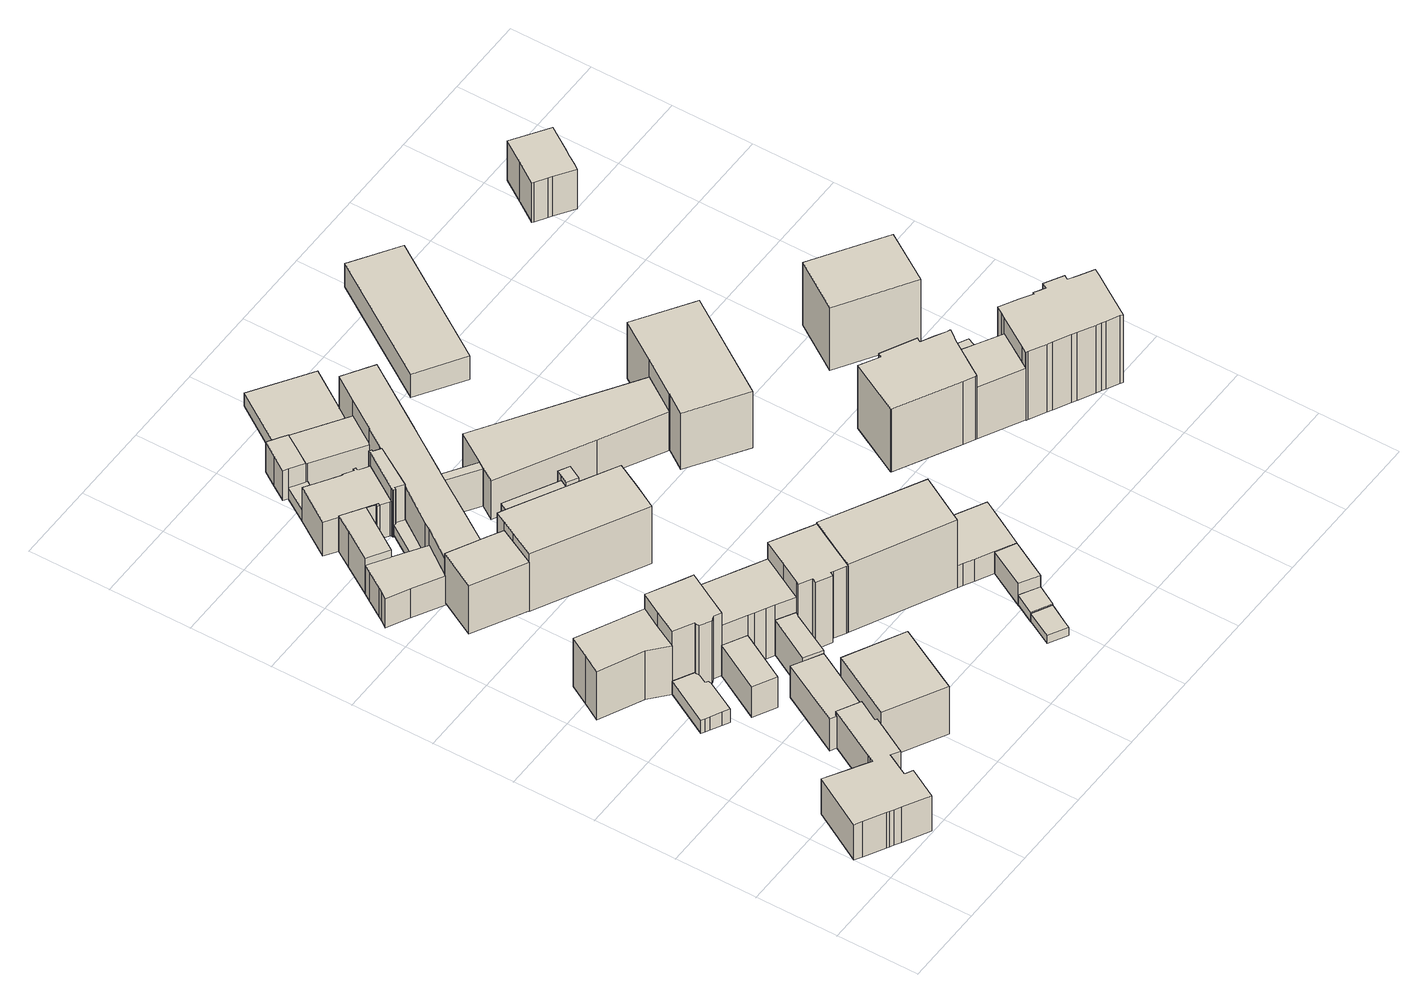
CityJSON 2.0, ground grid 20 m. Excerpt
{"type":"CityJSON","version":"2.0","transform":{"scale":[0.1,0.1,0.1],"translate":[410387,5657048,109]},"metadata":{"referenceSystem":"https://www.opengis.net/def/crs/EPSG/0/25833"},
"CityObjects":{
"building1":{"type":"Building","attributes":{"Dachtyp_tdc":"tdcPolyFlatRoof","Gemeindeschluessel":14612000,"Dachneigung":0,"QualitaetDacherkennung":68,"Geometrietyp2DReferenz":"3000","measuredHeight":10.46,"function":"31001_9998","roofType":"1000"},"geometry":[{"type":"Solid","lod":"1","boundaries":[[[[0,1,2,3,4,5,6,7,8,9,10,11,12,13,14,15,16,17,18,19,20,21]],[[22,23,24,25,26,27,28,29,30,31,32,33,34,35,36,37,38,39,40,41,42,43]],[[21,23,22,0]],[[20,24,23,21]],[[19,25,24,20]],[[18,26,25,19]],[[17,27,26,18]],[[16,28,27,17]],[[15,29,28,16]],[[14,30,29,15]],[[13,31,30,14]],[[12,32,31,13]],[[11,33,32,12]],[[10,34,33,11]],[[9,35,34,10]],[[8,36,35,9]],[[7,37,36,8]],[[6,38,37,7]],[[5,39,38,6]],[[4,40,39,5]],[[3,41,40,4]],[[2,42,41,3]],[[1,43,42,2]],[[0,22,43,1]]]]}]},
"building2":{"type":"Building","attributes":{"Dachtyp_tdc":"tdcPolyFlatRoof","Gemeindeschluessel":14612000,"Dachneigung":4.69,"QualitaetDacherkennung":70,"Geometrietyp2DReferenz":"3000","measuredHeight":4.16,"function":"31001_9998","roofType":"2100"},"geometry":[{"type":"Solid","lod":"1","boundaries":[[[[44,45,46,47,48,49,50,51,52,53,54,55]],[[56,57,58,59,60,61,62,63,64,65,66,67]],[[55,57,56,44]],[[54,58,57,55]],[[53,59,58,54]],[[52,60,59,53]],[[51,61,60,52]],[[50,62,61,51]],[[49,63,62,50]],[[48,64,63,49]],[[47,65,64,48]],[[46,66,65,47]],[[45,67,66,46]],[[44,56,67,45]]]]}]},
"building3":{"type":"Building","attributes":{"Dachtyp_tdc":"tdcGableRoof","Gemeindeschluessel":14612000,"Dachneigung":39.99,"QualitaetDacherkennung":54,"Geometrietyp2DReferenz":"3000","measuredHeight":17.16,"function":"31001_9998","roofType":"3100"},"geometry":[{"type":"Solid","lod":"1","boundaries":[[[[68,69,70,71,72,73,74]],[[75,76,77,78,79,61,80]],[[74,76,75,68]],[[73,77,76,74]],[[72,78,77,73]],[[71,79,78,72]],[[70,61,79,71]],[[69,80,61,70]],[[68,75,80,69]]]]}]},
"building4":{"type":"Building","attributes":{"Dachtyp_tdc":"tdcPolyFlatRoof","Gemeindeschluessel":14612000,"Dachneigung":33.3,"QualitaetDacherkennung":40,"Geometrietyp2DReferenz":"3000","measuredHeight":11.02,"function":"31001_9998","roofType":"2100"},"geometry":[{"type":"Solid","lod":"1","boundaries":[[[[81,82,83,84]],[[85,86,87,88]],[[84,86,85,81]],[[83,87,86,84]],[[82,88,87,83]],[[81,85,88,82]]]]}]},
"building5":{"type":"Building","attributes":{"Gemeindeschluessel":14612000,"Geometrietyp2DReferenz":"3000","function":"31001_9998","roofType":"9999"},"children":["building5-1","building5-2"]},
"building5-1":{"type":"BuildingPart","attributes":{"Dachtyp_tdc":"tdcPolyFlatRoof","Dachneigung":0,"QualitaetDacherkennung":0,"Geometrietyp2DReferenz":"3000","measuredHeight":3.31,"roofType":"9999"},"parents":["building5"],"geometry":[{"type":"Solid","lod":"1","boundaries":[[[[89,90,91,92,93]],[[43,42,94,95,22]],[[93,42,43,89]],[[92,94,42,93]],[[91,95,94,92]],[[90,22,95,91]],[[89,43,22,90]]]]}]},
"building5-2":{"type":"BuildingPart","attributes":{"Dachtyp_tdc":"tdcFreeFormRoof","Dachneigung":27.54,"QualitaetDacherkennung":6,"Geometrietyp2DReferenz":"3000","measuredHeight":16.17,"roofType":"5000"},"parents":["building5"],"geometry":[{"type":"Solid","lod":"1","boundaries":[[[[96,97,98,99]],[[100,101,23,95]],[[99,101,100,96]],[[98,23,101,99]],[[97,95,23,98]],[[96,100,95,97]]]]}]},
"building6":{"type":"Building","attributes":{"Gemeindeschluessel":14612000,"Geometrietyp2DReferenz":"3000","function":"31001_9998","roofType":"9999"},"children":["building6-1","building6-2"]},
"building6-1":{"type":"BuildingPart","attributes":{"Dachtyp_tdc":"tdcPolyFlatRoof","Dachneigung":12.05,"QualitaetDacherkennung":75,"Geometrietyp2DReferenz":"3000","measuredHeight":10.23,"roofType":"2100"},"parents":["building6"],"geometry":[{"type":"Solid","lod":"1","boundaries":[[[[102,103,104,105,106,107,108,109,110,111]],[[112,113,114,94,115,42,41,40,116,117]],[[111,113,112,102]],[[110,114,113,111]],[[109,94,114,110]],[[108,115,94,109]],[[107,42,115,108]],[[106,41,42,107]],[[105,40,41,106]],[[104,116,40,105]],[[103,117,116,104]],[[102,112,117,103]]]]}]},
"building6-2":{"type":"BuildingPart","attributes":{"Dachtyp_tdc":"tdcPolyFlatRoof","Dachneigung":38.61,"QualitaetDacherkennung":73,"Geometrietyp2DReferenz":"3000","measuredHeight":12.42,"roofType":"2100"},"parents":["building6"],"geometry":[{"type":"Solid","lod":"1","boundaries":[[[[118,119,120,121,122]],[[123,124,113,112,125]],[[122,124,123,118]],[[121,113,124,122]],[[120,112,113,121]],[[119,125,112,120]],[[118,123,125,119]]]]}]},
"building7":{"type":"Building","attributes":{"Dachtyp_tdc":"tdcGableRoof","Gemeindeschluessel":14612000,"Dachneigung":38.8,"QualitaetDacherkennung":73,"Geometrietyp2DReferenz":"3000","measuredHeight":21.58,"function":"31001_9998","roofType":"3100"},"geometry":[{"type":"Solid","lod":"1","boundaries":[[[[126,127,128,129,130,131,132,133,134,135,136,137,138]],[[139,140,64,63,62,61,141,78,142,143,144,145,146]],[[138,140,139,126]],[[137,64,140,138]],[[136,63,64,137]],[[135,62,63,136]],[[134,61,62,135]],[[133,141,61,134]],[[132,78,141,133]],[[131,142,78,132]],[[130,143,142,131]],[[129,144,143,130]],[[128,145,144,129]],[[127,146,145,128]],[[126,139,146,127]]]]}]},
"building8":{"type":"Building","attributes":{"Dachtyp_tdc":"tdcFreeFormRoof","Gemeindeschluessel":14612000,"Dachneigung":34.93,"QualitaetDacherkennung":62,"Geometrietyp2DReferenz":"3000","measuredHeight":16.24,"function":"31001_9998","roofType":"5000"},"geometry":[{"type":"Solid","lod":"1","boundaries":[[[[147,148,149,150,151,152]],[[153,154,155,156,157,158]],[[152,154,153,147]],[[151,155,154,152]],[[150,156,155,151]],[[149,157,156,150]],[[148,158,157,149]],[[147,153,158,148]]]]}]},
"building9":{"type":"Building","attributes":{"Dachtyp_tdc":"tdcFreeFormRoof","Gemeindeschluessel":14612000,"Dachneigung":43,"QualitaetDacherkennung":64,"Geometrietyp2DReferenz":"3000","measuredHeight":17.86,"function":"31001_9998","roofType":"5000"},"geometry":[{"type":"Solid","lod":"1","boundaries":[[[[159,160,161,162,163,164,165,166,167,168]],[[88,87,169,170,171,172,173,174,175,176]],[[168,87,88,159]],[[167,169,87,168]],[[166,170,169,167]],[[165,171,170,166]],[[164,172,171,165]],[[163,173,172,164]],[[162,174,173,163]],[[161,175,174,162]],[[160,176,175,161]],[[159,88,176,160]]]]}]},
"building10":{"type":"Building","attributes":{"Gemeindeschluessel":14612000,"Geometrietyp2DReferenz":"3000","function":"31001_9998","roofType":"9999"},"children":["building10-1","building10-2","building10-3","building10-4","building10-5","building10-6"]},
"building10-1":{"type":"BuildingPart","attributes":{"Dachtyp_tdc":"tdcGableRoof","Dachneigung":25.81,"QualitaetDacherkennung":72,"Geometrietyp2DReferenz":"3000","measuredHeight":9.87,"roofType":"3100"},"parents":["building10"],"geometry":[{"type":"Solid","lod":"1","boundaries":[[[[177,178,179,180,181,182,183,184]],[[185,186,187,188,189,190,191,192]],[[184,185,192,177]],[[183,186,185,184]],[[182,187,186,183]],[[181,188,187,182]],[[180,189,188,181]],[[179,190,189,180]],[[178,191,190,179]],[[177,192,191,178]]]]}]},
"building10-2":{"type":"BuildingPart","attributes":{"Dachtyp_tdc":"tdcPolyFlatRoof","Dachneigung":0,"QualitaetDacherkennung":62,"Geometrietyp2DReferenz":"3000","measuredHeight":10.59,"roofType":"1000"},"parents":["building10"],"geometry":[{"type":"Solid","lod":"1","boundaries":[[[[193,194,195,196,197,198,199,200,201]],[[202,203,204,205,206,207,208,209,210]],[[201,203,202,193]],[[200,204,203,201]],[[199,205,204,200]],[[198,206,205,199]],[[197,207,206,198]],[[196,208,207,197]],[[195,209,208,196]],[[194,210,209,195]],[[193,202,210,194]]]]}]},
"building10-3":{"type":"BuildingPart","attributes":{"Dachtyp_tdc":"tdcGableRoof","Dachneigung":29.29,"QualitaetDacherkennung":4,"Geometrietyp2DReferenz":"3000","measuredHeight":13.54,"roofType":"3100"},"parents":["building10"],"geometry":[{"type":"Solid","lod":"1","boundaries":[[[[211,212,213,214,215,216,217,218,219,220,221,222,223,224,225,226,227,228,229,230]],[[204,231,232,233,234,235,236,237,238,239,240,241,242,243,244,245,246,247,248,205]],[[230,231,204,211]],[[229,232,231,230]],[[228,233,232,229]],[[227,234,233,228]],[[226,235,234,227]],[[225,236,235,226]],[[224,237,236,225]],[[223,238,237,224]],[[222,239,238,223]],[[221,240,239,222]],[[220,241,240,221]],[[219,242,241,220]],[[218,243,242,219]],[[217,244,243,218]],[[216,245,244,217]],[[215,246,245,216]],[[214,247,246,215]],[[213,248,247,214]],[[212,205,248,213]],[[211,204,205,212]]]]}]},
"building10-4":{"type":"BuildingPart","attributes":{"Dachtyp_tdc":"tdcPolyFlatRoof","Dachneigung":0,"QualitaetDacherkennung":70,"Geometrietyp2DReferenz":"3000","measuredHeight":3.42,"roofType":"1000"},"parents":["building10"],"geometry":[{"type":"Solid","lod":"1","boundaries":[[[[249,250,251,252,253]],[[234,233,192,191,254]],[[253,233,234,249]],[[252,192,233,253]],[[251,191,192,252]],[[250,254,191,251]],[[249,234,254,250]]]]}]},
"building10-5":{"type":"BuildingPart","attributes":{"Dachtyp_tdc":"tdcGableRoof","Dachneigung":10.6,"QualitaetDacherkennung":14,"Geometrietyp2DReferenz":"3000","measuredHeight":9.88,"roofType":"3100"},"parents":["building10"],"geometry":[{"type":"Solid","lod":"1","boundaries":[[[[255,256,257,258,259,260,261,262,263,264]],[[265,266,267,268,269,202,210,270,271,272]],[[264,266,265,255]],[[263,267,266,264]],[[262,268,267,263]],[[261,269,268,262]],[[260,202,269,261]],[[259,210,202,260]],[[258,270,210,259]],[[257,271,270,258]],[[256,272,271,257]],[[255,265,272,256]]]]}]},
"building10-6":{"type":"BuildingPart","attributes":{"Dachtyp_tdc":"tdcPolyFlatRoof","Dachneigung":0,"QualitaetDacherkennung":70,"Geometrietyp2DReferenz":"3000","measuredHeight":14.01,"roofType":"1000"},"parents":["building10"],"geometry":[{"type":"Solid","lod":"1","boundaries":[[[[273,274,275,276,277,278,279,280,281,282,283]],[[244,284,285,286,287,288,289,290,291,292,245]],[[282,284,244,283]],[[281,285,284,282]],[[280,286,285,281]],[[279,287,286,280]],[[278,288,287,279]],[[277,289,288,278]],[[276,290,289,277]],[[275,291,290,276]],[[274,292,291,275]],[[273,245,292,274]],[[283,244,245,273]]]]}]},
"building11":{"type":"Building","attributes":{"Dachtyp_tdc":"tdcPolyFlatRoof","Gemeindeschluessel":14612000,"Dachneigung":4.19,"QualitaetDacherkennung":31,"Geometrietyp2DReferenz":"3000","measuredHeight":3.18,"function":"31001_9998","roofType":"2100"},"geometry":[{"type":"Solid","lod":"1","boundaries":[[[[293,294,295,296,297,298]],[[299,300,301,302,303,304]],[[298,300,299,293]],[[297,301,300,298]],[[296,302,301,297]],[[295,303,302,296]],[[294,304,303,295]],[[293,299,304,294]]]]}]},
"building12":{"type":"Building","attributes":{"Dachtyp_tdc":"tdcGableRoof","Gemeindeschluessel":14612000,"Dachneigung":29.81,"QualitaetDacherkennung":70,"Geometrietyp2DReferenz":"3000","measuredHeight":22.04,"function":"31001_9998","roofType":"3100"},"geometry":[{"type":"Solid","lod":"1","boundaries":[[[[305,306,307,308,309,310,311,312,313,314,315,316,317,318,319,320]],[[321,322,323,324,325,326,124,123,327,328,329,330,331,332,333,334]],[[320,322,321,305]],[[319,323,322,320]],[[318,324,323,319]],[[317,325,324,318]],[[316,326,325,317]],[[315,124,326,316]],[[314,123,124,315]],[[313,327,123,314]],[[312,328,327,313]],[[311,329,328,312]],[[310,330,329,311]],[[309,331,330,310]],[[308,332,331,309]],[[307,333,332,308]],[[306,334,333,307]],[[305,321,334,306]]]]}]},
"building13":{"type":"Building","attributes":{"Gemeindeschluessel":14612000,"Geometrietyp2DReferenz":"3000","function":"31001_9998","roofType":"9999"},"children":["building13-1","building13-2","building13-3"]},
"building13-1":{"type":"BuildingPart","attributes":{"Dachtyp_tdc":"tdcFreeFormRoof","Dachneigung":32.29,"QualitaetDacherkennung":45,"Geometrietyp2DReferenz":"3000","measuredHeight":19.19,"roofType":"5000"},"parents":["building13"],"geometry":[{"type":"Solid","lod":"1","boundaries":[[[[335,336,337,338,339,340,341,342,343,344]],[[345,346,347,348,349,350,351,352,353,354]],[[343,346,345,344]],[[342,347,346,343]],[[341,348,347,342]],[[340,349,348,341]],[[339,350,349,340]],[[338,351,350,339]],[[337,352,351,338]],[[336,353,352,337]],[[335,354,353,336]],[[344,345,354,335]]]]}]},
"building13-2":{"type":"BuildingPart","attributes":{"Dachtyp_tdc":"tdcFreeFormRoof","Dachneigung":16.93,"QualitaetDacherkennung":39,"Geometrietyp2DReferenz":"3000","measuredHeight":16.93,"roofType":"5000"},"parents":["building13"],"geometry":[{"type":"Solid","lod":"1","boundaries":[[[[355,356,357,358]],[[359,360,346,345]],[[358,360,359,355]],[[357,346,360,358]],[[356,345,346,357]],[[355,359,345,356]]]]}]},
"building13-3":{"type":"BuildingPart","attributes":{"Dachtyp_tdc":"tdcPolyFlatRoof","Dachneigung":0,"QualitaetDacherkennung":51,"Geometrietyp2DReferenz":"3000","measuredHeight":18.09,"roofType":"1000"},"parents":["building13"],"geometry":[{"type":"Solid","lod":"1","boundaries":[[[[361,362,363,364,365]],[[366,367,347,346,360]],[[365,367,366,361]],[[364,347,367,365]],[[363,346,347,364]],[[362,360,346,363]],[[361,366,360,362]]]]}]},
"building14":{"type":"Building","attributes":{"Gemeindeschluessel":14612000,"Geometrietyp2DReferenz":"3000","function":"31001_9998","roofType":"9999"},"children":["building14-1","building14-2"]},
"building14-1":{"type":"BuildingPart","attributes":{"Dachtyp_tdc":"tdcPolyFlatRoof","Dachneigung":8.73,"QualitaetDacherkennung":49,"Geometrietyp2DReferenz":"3000","measuredHeight":7.18,"roofType":"2100"},"parents":["building14"],"geometry":[{"type":"Solid","lod":"1","boundaries":[[[[368,369,370,371]],[[372,373,374,375]],[[371,373,372,368]],[[370,374,373,371]],[[369,375,374,370]],[[368,372,375,369]]]]}]},
"building14-2":{"type":"BuildingPart","attributes":{"Dachtyp_tdc":"tdcPolyFlatRoof","Dachneigung":0,"QualitaetDacherkennung":64,"Geometrietyp2DReferenz":"3000","measuredHeight":13.29,"roofType":"1000"},"parents":["building14"],"geometry":[{"type":"Solid","lod":"1","boundaries":[[[[376,377,378,379,380,381,382,383,384,385,386,387,388,389,390,391,392,393,394]],[[395,375,374,396,397,398,399,400,401,402,403,404,405,406,407,408,409,410,411]],[[394,375,395,376]],[[393,374,375,394]],[[392,396,374,393]],[[391,397,396,392]],[[390,398,397,391]],[[389,399,398,390]],[[388,400,399,389]],[[387,401,400,388]],[[386,402,401,387]],[[385,403,402,386]],[[384,404,403,385]],[[383,405,404,384]],[[382,406,405,383]],[[381,407,406,382]],[[380,408,407,381]],[[379,409,408,380]],[[378,410,409,379]],[[377,411,410,378]],[[376,395,411,377]]]]}]},
"building15":{"type":"Building","attributes":{"Dachtyp_tdc":"tdcPolyFlatRoof","Gemeindeschluessel":14612000,"Dachneigung":4.4,"QualitaetDacherkennung":63,"Geometrietyp2DReferenz":"3000","measuredHeight":2.59,"function":"31001_9998","roofType":"2100"},"geometry":[{"type":"Solid","lod":"1","boundaries":[[[[412,413,414,415,416,417]],[[418,419,420,421,422,423]],[[417,419,418,412]],[[416,420,419,417]],[[415,421,420,416]],[[414,422,421,415]],[[413,423,422,414]],[[412,418,423,413]]]]}]},
"building16":{"type":"Building","attributes":{"Dachtyp_tdc":"tdcFreeFormRoof","Gemeindeschluessel":14612000,"Dachneigung":25.93,"QualitaetDacherkennung":79,"Geometrietyp2DReferenz":"3000","measuredHeight":9.76,"function":"31001_9998","roofType":"5000"},"geometry":[{"type":"Solid","lod":"1","boundaries":[[[[424,425,426,427,428,429,430]],[[406,405,404,403,431,432,433]],[[430,405,406,424]],[[429,404,405,430]],[[428,403,404,429]],[[427,431,403,428]],[[426,432,431,427]],[[425,433,432,426]],[[424,406,433,425]]]]}]},
"building17":{"type":"Building","attributes":{"Dachtyp_tdc":"tdcFreeFormRoof","Gemeindeschluessel":14612000,"Dachneigung":26.52,"QualitaetDacherkennung":3,"Geometrietyp2DReferenz":"3000","measuredHeight":21.88,"function":"31001_9998","roofType":"5000"},"geometry":[{"type":"Solid","lod":"1","boundaries":[[[[434,435,436,437,438]],[[439,440,334,333,331]],[[438,440,439,434]],[[437,334,440,438]],[[436,333,334,437]],[[435,331,333,436]],[[434,439,331,435]]]]}]},
"building18":{"type":"Building","attributes":{"Dachtyp_tdc":"tdcPolyFlatRoof","Gemeindeschluessel":14612000,"Dachneigung":10.54,"QualitaetDacherkennung":53,"Geometrietyp2DReferenz":"3000","measuredHeight":3.41,"function":"31001_9998","roofType":"2100"},"geometry":[{"type":"Solid","lod":"1","boundaries":[[[[441,442,443,444]],[[445,446,447,448]],[[444,446,445,441]],[[443,447,446,444]],[[442,448,447,443]],[[441,445,448,442]]]]}]},
"building19":{"type":"Building","attributes":{"Dachtyp_tdc":"tdcPolyFlatRoof","Gemeindeschluessel":14612000,"Dachneigung":0,"QualitaetDacherkennung":83,"Geometrietyp2DReferenz":"3000","measuredHeight":3.88,"function":"31001_9998","roofType":"1000"},"geometry":[{"type":"Solid","lod":"1","boundaries":[[[[449,450,451,452,453,454]],[[407,406,433,455,456,457]],[[454,406,407,449]],[[453,433,406,454]],[[452,455,433,453]],[[451,456,455,452]],[[450,457,456,451]],[[449,407,457,450]]]]}]},
"building20":{"type":"Building","attributes":{"Gemeindeschluessel":14612000,"Geometrietyp2DReferenz":"3000","function":"31001_9998","roofType":"9999"},"children":["building20-1","building20-2"]},
"building20-1":{"type":"BuildingPart","attributes":{"Dachtyp_tdc":"tdcGableRoof","Dachneigung":10.11,"QualitaetDacherkennung":75,"Geometrietyp2DReferenz":"3000","measuredHeight":7.27,"roofType":"3100"},"parents":["building20"],"geometry":[{"type":"Solid","lod":"1","boundaries":[[[[458,459,460,461,462,463,464,465,466,467,468]],[[469,470,440,471,439,472,473,474,475,476,477]],[[468,470,469,458]],[[467,440,470,468]],[[466,471,440,467]],[[465,439,471,466]],[[464,472,439,465]],[[463,473,472,464]],[[462,474,473,463]],[[461,475,474,462]],[[460,476,475,461]],[[459,477,476,460]],[[458,469,477,459]]]]}]},
"building20-2":{"type":"BuildingPart","attributes":{"Dachtyp_tdc":"tdcPolyFlatRoof","Dachneigung":11.59,"QualitaetDacherkennung":78,"Geometrietyp2DReferenz":"3000","measuredHeight":7.01,"roofType":"2100"},"parents":["building20"],"geometry":[{"type":"Solid","lod":"1","boundaries":[[[[478,479,480,481,482]],[[476,483,484,485,477]],[[482,483,476,478]],[[481,484,483,482]],[[480,485,484,481]],[[479,477,485,480]],[[478,476,477,479]]]]}]},
"building21":{"type":"Building","attributes":{"Gemeindeschluessel":14612000,"Geometrietyp2DReferenz":"3000","function":"31001_9998","roofType":"9999"},"children":["building21-1","building21-2","building21-3"]},
"building21-1":{"type":"BuildingPart","attributes":{"Dachtyp_tdc":"tdcPolyFlatRoof","Dachneigung":4.54,"QualitaetDacherkennung":55,"Geometrietyp2DReferenz":"3000","measuredHeight":11.38,"roofType":"2100"},"parents":["building21"],"geometry":[{"type":"Solid","lod":"1","boundaries":[[[[486,487,488,489]],[[490,491,492,493]],[[489,491,490,486]],[[488,492,491,489]],[[487,493,492,488]],[[486,490,493,487]]]]}]},
"building21-2":{"type":"BuildingPart","attributes":{"Dachtyp_tdc":"tdcPolyFlatRoof","Dachneigung":0,"QualitaetDacherkennung":73,"Geometrietyp2DReferenz":"3000","measuredHeight":11.47,"roofType":"1000"},"parents":["building21"],"geometry":[{"type":"Solid","lod":"1","boundaries":[[[[494,495,496,497,498,499,500,501]],[[502,503,504,505,506,507,492,491]],[[501,503,502,494]],[[500,504,503,501]],[[499,505,504,500]],[[498,506,505,499]],[[497,507,506,498]],[[496,492,507,497]],[[495,491,492,496]],[[494,502,491,495]]]]}]},
"building21-3":{"type":"BuildingPart","attributes":{"Dachtyp_tdc":"tdcCutTentRoof","Dachneigung":0.076,"QualitaetDacherkennung":41,"Geometrietyp2DReferenz":"3000","measuredHeight":18.59,"roofType":"9999"},"parents":["building21"],"geometry":[{"type":"Solid","lod":"1","boundaries":[[[[508,509,510,511,512,513,514]],[[515,516,517,505,504,518,519]],[[514,516,515,508]],[[513,517,516,514]],[[512,505,517,513]],[[511,504,505,512]],[[510,518,504,511]],[[509,519,518,510]],[[508,515,519,509]]]]}]},
"building22":{"type":"Building","attributes":{"Dachtyp_tdc":"tdcPolyFlatRoof","Gemeindeschluessel":14612000,"Dachneigung":0,"QualitaetDacherkennung":73,"Geometrietyp2DReferenz":"3000","measuredHeight":6.89,"function":"31001_9998","roofType":"1000"},"geometry":[{"type":"Solid","lod":"1","boundaries":[[[[520,521,522,523]],[[524,525,526,527]],[[523,525,524,520]],[[522,526,525,523]],[[521,527,526,522]],[[520,524,527,521]]]]}]},
"building23":{"type":"Building","attributes":{"Dachtyp_tdc":"tdcFreeFormRoof","Gemeindeschluessel":14612000,"Dachneigung":0.186,"QualitaetDacherkennung":56,"Geometrietyp2DReferenz":"3000","measuredHeight":21.37,"function":"31001_9998","roofType":"5000"},"geometry":[{"type":"Solid","lod":"1","boundaries":[[[[528,529,530,531,532,533,534,535,536,537,538,539,540,541,542,543,544]],[[545,546,547,548,549,550,551,552,553,554,555,556,557,558,559,560,561]],[[544,546,545,528]],[[543,547,546,544]],[[542,548,547,543]],[[541,549,548,542]],[[540,550,549,541]],[[539,551,550,540]],[[538,552,551,539]],[[537,553,552,538]],[[536,554,553,537]],[[535,555,554,536]],[[534,556,555,535]],[[533,557,556,534]],[[532,558,557,533]],[[531,559,558,532]],[[530,560,559,531]],[[529,561,560,530]],[[528,545,561,529]]]]}]},
"building24":{"type":"Building","attributes":{"Gemeindeschluessel":14612000,"Geometrietyp2DReferenz":"3000","function":"31001_9998","roofType":"9999"},"children":["building24-1","building24-2"]},
"building24-1":{"type":"BuildingPart","attributes":{"Dachtyp_tdc":"tdcGableRoof","Dachneigung":40.7,"QualitaetDacherkennung":53,"Geometrietyp2DReferenz":"3000","measuredHeight":17.48,"roofType":"3100"},"parents":["building24"],"geometry":[{"type":"Solid","lod":"1","boundaries":[[[[562,563,564,565,566,567,568]],[[569,570,571,572,573,574,575]],[[568,569,575,562]],[[567,570,569,568]],[[566,571,570,567]],[[565,572,571,566]],[[564,573,572,565]],[[563,574,573,564]],[[562,575,574,563]]]]}]},
"building24-2":{"type":"BuildingPart","attributes":{"Dachtyp_tdc":"tdcPolyFlatRoof","Dachneigung":0,"QualitaetDacherkennung":41,"Geometrietyp2DReferenz":"3000","measuredHeight":14.03,"roofType":"1000"},"parents":["building24"],"geometry":[{"type":"Solid","lod":"1","boundaries":[[[[576,577,578,579]],[[580,575,574,581]],[[579,575,580,576]],[[578,574,575,579]],[[577,581,574,578]],[[576,580,581,577]]]]}]},
"building25":{"type":"Building","attributes":{"Dachtyp_tdc":"tdcFreeFormRoof","Gemeindeschluessel":14612000,"Dachneigung":1.12,"QualitaetDacherkennung":50,"Geometrietyp2DReferenz":"3000","measuredHeight":22.68,"function":"31001_9998","roofType":"5000"},"geometry":[{"type":"Solid","lod":"1","boundaries":[[[[582,583,584,585,586,587,588,589,590,591,592,593,594,595,596,597,598,599,600,601,602,603,604,605,606,607,608,609,610]],[[611,612,613,614,615,616,617,618,619,620,621,622,623,624,625,626,627,628,629,630,631,632,571,633,569,634,635,636,637]],[[610,612,611,582]],[[609,613,612,610]],[[608,614,613,609]],[[607,615,614,608]],[[606,616,615,607]],[[605,617,616,606]],[[604,618,617,605]],[[603,619,618,604]],[[602,620,619,603]],[[601,621,620,602]],[[600,622,621,601]],[[599,623,622,600]],[[598,624,623,599]],[[597,625,624,598]],[[596,626,625,597]],[[595,627,626,596]],[[594,628,627,595]],[[593,629,628,594]],[[592,630,629,593]],[[591,631,630,592]],[[590,632,631,591]],[[589,571,632,590]],[[588,633,571,589]],[[587,569,633,588]],[[586,634,569,587]],[[585,635,634,586]],[[584,636,635,585]],[[583,637,636,584]],[[582,611,637,583]]]]}]},
"building26":{"type":"Building","attributes":{"Dachtyp_tdc":"tdcGableRoof","Gemeindeschluessel":14612000,"Dachneigung":16.79,"QualitaetDacherkennung":71,"Geometrietyp2DReferenz":"3000","measuredHeight":19.72,"function":"31001_9998","roofType":"3100"},"geometry":[{"type":"Solid","lod":"1","boundaries":[[[[638,639,640,641]],[[642,643,644,645]],[[641,643,642,638]],[[640,644,643,641]],[[639,645,644,640]],[[638,642,645,639]]]]}]},
"building27":{"type":"Building","attributes":{"Dachtyp_tdc":"tdcGableRoof","Gemeindeschluessel":14612000,"Dachneigung":24.83,"QualitaetDacherkennung":70,"Geometrietyp2DReferenz":"3000","measuredHeight":13.2,"function":"31001_9998","roofType":"3100"},"geometry":[{"type":"Solid","lod":"1","boundaries":[[[[646,647,648,649,650,651,652,653,654,655,656,657]],[[658,659,660,661,662,663,664,665,666,667,668,669]],[[657,659,658,646]],[[656,660,659,657]],[[655,661,660,656]],[[654,662,661,655]],[[653,663,662,654]],[[652,664,663,653]],[[651,665,664,652]],[[650,666,665,651]],[[649,667,666,650]],[[648,668,667,649]],[[647,669,668,648]],[[646,658,669,647]]]]}]}
},
"vertices":[
[280,218,113],[275,220,113],[304,272,113],[251,301,113],[249,297,113],[182,175,113],[178,168,113],[173,158,113],[157,168,113],[73,219,113],[0,90,113],[18,80,113],[67,53,113],[73,49,113],[82,44,113],[97,36,113],[158,2,113],[198,74,113],[179,84,113],[208,138,113],[229,126,113],[271,202,113],[280,218,8],[271,202,8],[229,126,8],[208,138,8],[179,84,8],[198,74,8],[158,2,8],[97,36,8],[82,44,8],[73,49,8],[67,53,8],[18,80,8],[0,90,8],[73,219,8],[157,168,8],[173,158,8],[178,168,8],[182,175,8],[249,297,8],[251,301,8],[304,272,8],[275,220,8],
[189,521,47],[230,596,47],[231,603,47],[224,607,47],[236,629,47],[235,637,47],[236,640,47],[190,665,47],[129,554,47],[137,549,47],[148,543,47],[173,530,47],[189,521,8],[173,530,8],[148,543,8],[137,549,8],[129,554,8],[190,665,8],[236,640,8],[235,637,8],[236,629,8],[224,607,8],[231,603,8],[230,596,8],
[42,754,151],[147,704,151],[190,665,151],[221,724,151],[248,772,151],[96,848,151],[68,799,151],[42,754,8],[68,799,8],[96,848,8],[248,772,8],[221,724,8],[147,704,8],
[279,463,98],[344,581,98],[291,610,98],[226,492,98],[279,463,7],[226,492,7],[291,610,7],[344,581,7],
[275,220,41],[280,218,41],[356,358,41],[352,360,41],[304,272,41],[352,360,8],[356,358,8],
[495,285,149],[356,358,149],[271,202,149],[410,126,149],[495,285,8],[410,126,8],
[342,443,102],[317,457,102],[234,305,102],[249,297,102],[251,301,102],[304,272,102],[345,347,102],[352,360,102],[381,413,102],[384,419,102],[342,443,8],[384,419,8],[381,413,8],[345,347,8],[234,305,8],[317,457,8],
[443,526,112],[401,550,112],[342,443,112],[384,419,112],[436,517,112],[443,526,8],[436,517,8],[401,550,8],
[271,617,194],[273,619,194],[291,610,194],[321,665,194],[350,718,194],[326,730,194],[248,772,194],[219,720,194],[190,665,194],[236,640,194],[235,637,194],[236,629,194],[261,614,194],[271,617,8],[261,614,8],[219,720,8],[326,730,8],[350,718,8],[321,665,8],[291,610,8],[273,619,8],
[271,1135,156],[239,1153,156],[199,1174,156],[148,1201,156],[98,1108,156],[223,1041,156],[271,1135,13],[223,1041,13],[98,1108,13],[148,1201,13],[199,1174,13],[239,1153,13],
[344,581,157],[358,573,157],[382,560,157],[401,550,157],[443,526,157],[503,636,157],[441,669,157],[412,685,157],[350,718,157],[291,610,157],[350,718,7],[412,685,7],[441,669,7],[503,636,7],[443,526,7],[401,550,7],[382,560,7],[358,573,7],
[221,1636,95],[254,1615,95],[279,1652,95],[303,1690,95],[287,1701,95],[260,1718,95],[235,1680,95],[211,1643,95],[211,1643,7],[235,1680,7],[260,1718,7],[287,1701,7],[303,1690,7],[279,1652,7],[254,1615,7],[221,1636,7],
[81,1353,113],[130,1321,113],[203,1431,113],[221,1419,113],[219,1415,113],[224,1412,113],[227,1417,113],[152,1466,113],[126,1424,113],[81,1353,7],[126,1424,7],[152,1466,7],[227,1417,7],[224,1412,7],[219,1415,7],[221,1419,7],[203,1431,7],[130,1321,7],
[152,1466,107],[227,1417,107],[228,1416,107],[230,1415,107],[249,1402,107],[251,1401,107],[312,1494,107],[310,1495,107],[290,1508,107],[289,1509,107],[288,1510,107],[291,1515,107],[286,1518,107],[284,1514,107],[260,1529,107],[259,1527,107],[218,1554,107],[183,1577,107],[123,1486,107],[153,1466,107],[153,1466,7],[123,1486,7],[183,1577,7],[218,1554,7],[259,1527,7],[260,1529,7],[284,1514,7],[286,1518,7],[291,1515,7],[288,1510,7],[289,1509,7],[290,1508,7],[310,1495,7],[312,1494,7],[251,1401,7],[249,1402,7],[230,1415,7],[228,1416,7],
[218,1554,41],[257,1612,41],[254,1615,41],[221,1636,41],[183,1577,41],[257,1612,7],
[75,1237,93],[147,1197,93],[148,1201,93],[201,1274,93],[130,1321,93],[81,1353,93],[68,1333,93],[42,1293,93],[35,1282,93],[23,1265,93],[75,1237,7],[23,1265,7],[35,1282,7],[42,1293,7],[68,1333,7],[201,1274,7],[148,1201,7],[147,1197,7],
[251,1401,147],[248,1396,147],[250,1394,147],[253,1392,147],[256,1396,147],[275,1383,147],[335,1480,147],[318,1492,147],[320,1495,147],[315,1499,147],[312,1494,147],[315,1499,7],[320,1495,7],[318,1492,7],[335,1480,7],[275,1383,7],[256,1396,7],[253,1392,7],[250,1394,7],[248,1396,7],
[190,1304,44],[211,1290,44],[275,1383,44],[256,1396,44],[253,1392,44],[250,1394,44],[190,1304,13],[250,1394,13],[253,1392,13],[256,1396,13],[275,1383,13],[211,1290,13],
[534,463,206],[538,461,206],[550,483,206],[569,519,206],[603,582,206],[599,583,206],[572,598,206],[503,636,206],[469,574,206],[443,526,206],[436,517,206],[466,501,206],[461,490,206],[497,471,206],[502,480,206],[508,477,206],[534,463,8],[508,477,8],[502,480,8],[497,471,8],[461,490,8],[466,501,8],[469,574,8],[503,636,8],[572,598,8],[599,583,8],[603,582,8],[569,519,8],[550,483,8],[538,461,8],
[285,1161,181],[271,1135,181],[254,1101,181],[223,1041,181],[477,906,181],[509,965,181],[540,1024,181],[453,1071,181],[427,1085,181],[303,1152,181],[303,1152,11],[427,1085,11],[453,1071,11],[540,1024,11],[509,965,11],[477,906,11],[223,1041,11],[254,1101,11],[271,1135,11],[285,1161,11],
[314,1171,179],[303,1152,179],[427,1085,179],[437,1104,179],[314,1171,11],[437,1104,11],
[445,1118,192],[437,1104,192],[427,1085,192],[453,1071,192],[471,1104,192],[445,1118,11],[471,1104,11],
[286,1225,79],[275,1232,79],[227,1159,79],[239,1153,79],[286,1225,8],[239,1153,8],[227,1159,8],[275,1232,8],
[346,1340,141],[357,1357,141],[414,1442,141],[429,1465,141],[535,1625,141],[464,1671,141],[423,1610,141],[374,1536,141],[373,1537,141],[372,1536,141],[342,1490,141],[335,1480,141],[275,1383,141],[211,1290,141],[201,1274,141],[148,1201,141],[199,1174,141],[227,1159,141],[275,1232,141],[346,1340,8],[199,1174,8],[148,1201,8],[201,1274,8],[211,1290,8],[275,1383,8],[335,1480,8],[342,1490,8],[372,1536,8],[373,1537,8],[374,1536,8],[423,1610,8],[464,1671,8],[535,1625,8],[429,1465,8],[414,1442,8],[357,1357,8],
[736,99,35],[780,75,35],[789,92,35],[802,115,35],[815,138,35],[770,162,35],[736,99,11],[770,162,11],[815,138,11],[802,115,11],[789,92,11],[780,75,11],
[423,1610,94],[303,1690,94],[254,1615,94],[257,1612,94],[372,1536,94],[373,1537,94],[374,1536,94],[257,1612,8],[254,1615,8],[303,1690,8],
[833,459,210],[603,582,210],[550,483,210],[538,461,210],[769,344,210],[833,459,8],[769,344,8],
[797,211,39],[770,162,39],[815,138,39],[842,186,39],[797,211,10],[842,186,10],[815,138,10],[770,162,10],
[464,1671,47],[528,1767,47],[392,1858,47],[287,1701,47],[303,1690,47],[423,1610,47],[287,1701,8],[392,1858,8],[528,1767,8],
[804,325,74],[846,302,74],[892,278,74],[927,341,74],[956,393,74],[868,440,74],[845,452,74],[833,459,74],[804,407,74],[769,344,74],[782,337,74],[804,325,8],[782,337,8],[804,407,8],[845,452,8],[868,440,8],[956,393,8],[927,341,8],[892,278,8],[846,302,8],
[892,278,73],[846,302,73],[797,211,73],[842,186,73],[851,203,73],[851,203,8],[842,186,8],[797,211,8],
[357,1357,120],[346,1340,120],[423,1288,120],[435,1305,120],[357,1357,10],[435,1305,10],[423,1288,10],[346,1340,10],
[481,1377,124],[435,1305,124],[423,1288,124],[400,1253,124],[620,1136,124],[769,1056,124],[829,1146,124],[688,1240,124],[481,1377,10],[688,1240,10],[829,1146,10],[769,1056,10],[620,1136,10],[400,1253,10],
[870,917,177],[1027,1153,177],[893,1242,177],[829,1146,177],[769,1056,177],[770,1056,177],[736,1006,177],[870,917,10],[736,1006,10],[770,1056,10],[893,1242,10],[1027,1153,10],
[709,1510,82],[899,1799,82],[788,1872,82],[598,1583,82],[709,1510,13],[598,1583,13],[788,1872,13],[899,1799,13],
[1084,741,196],[1037,767,196],[970,642,196],[972,640,196],[1119,561,196],[1145,547,196],[1148,546,196],[1159,564,196],[1209,640,196],[1214,646,196],[1228,664,196],[1226,665,196],[1221,667,196],[1194,682,196],[1164,698,196],[1170,708,196],[1089,750,196],[1084,741,9],[1089,750,9],[1170,708,9],[1164,698,9],[1194,682,9],[1221,667,9],[1226,665,9],[1228,664,9],[1214,646,9],[1209,640,9],[1159,564,9],[1148,546,9],[1145,547,9],[1119,561,9],[972,640,9],[970,642,9],[1037,767,9],
[1252,616,161],[1209,640,161],[1175,588,161],[1148,546,161],[1249,492,161],[1275,533,161],[1308,584,161],[1308,584,8],[1275,533,8],[1249,492,8],[1148,546,8],[1175,588,8],[1209,640,8],[1252,616,8],
[1266,644,148],[1228,664,148],[1209,640,148],[1252,616,148],[1266,644,8],[1228,664,8],
[1399,570,209],[1370,588,209],[1332,609,209],[1326,612,209],[1316,596,209],[1308,584,209],[1259,507,209],[1249,492,209],[1249,491,209],[1254,489,209],[1293,468,209],[1304,462,209],[1344,441,209],[1355,435,209],[1394,414,209],[1406,408,209],[1415,403,209],[1445,388,209],[1450,384,209],[1491,448,209],[1517,488,209],[1527,504,209],[1523,506,209],[1493,523,209],[1471,537,209],[1477,547,209],[1433,572,209],[1426,559,209],[1401,574,209],[1399,570,8],[1401,574,8],[1426,559,8],[1433,572,8],[1477,547,8],[1471,537,8],[1493,523,8],[1523,506,8],[1527,504,8],[1517,488,8],[1491,448,8],[1450,384,8],[1445,388,8],[1415,403,8],[1406,408,8],[1394,414,8],[1355,435,8],[1344,441,8],[1304,462,8],[1293,468,8],[1254,489,8],[1249,491,8],[1259,507,8],[1316,596,8],[1326,612,8],[1332,609,8],[1370,588,8],
[1223,1027,193],[1145,909,193],[1317,797,193],[1393,916,193],[1223,1027,7],[1393,916,7],[1317,797,7],[1145,909,7],
[1245,1600,123],[1254,1612,123],[1268,1634,123],[1281,1653,123],[1299,1680,123],[1318,1708,123],[1234,1765,123],[1197,1710,123],[1161,1656,123],[1165,1653,123],[1191,1636,123],[1200,1630,123],[1245,1600,6],[1200,1630,6],[1191,1636,6],[1165,1653,6],[1161,1656,6],[1197,1710,6],[1234,1765,6],[1318,1708,6],[1299,1680,6],[1281,1653,6],[1268,1634,6],[1254,1612,6]
]}
